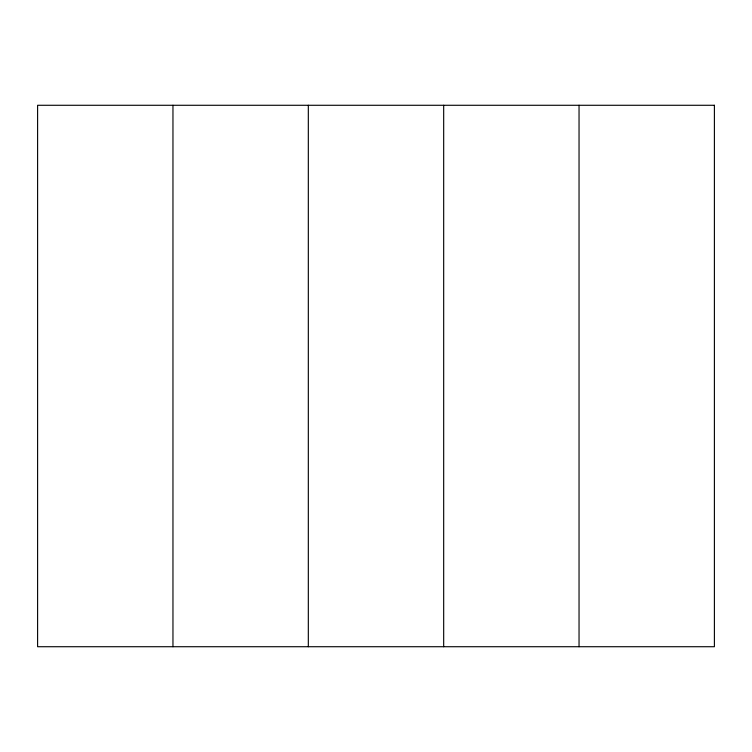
<?xml version="1.0" encoding="UTF-8"?>
<svg xmlns="http://www.w3.org/2000/svg" width="752" height="752" viewBox="0 0 752 752"><rect width="100%" height="100%" fill="white"/><g stroke="black" fill="none" stroke-linecap="round" stroke-linejoin="round"><path stroke-width="1.13" d="M579.04 105.28L579.04 646.72M443.68 105.28L443.68 646.72M308.32 105.28L308.32 646.72M172.96 105.28L172.96 646.72M714.4 105.28L37.6 105.28L37.6 646.72L714.4 646.72L714.4 105.28"/></g></svg>
